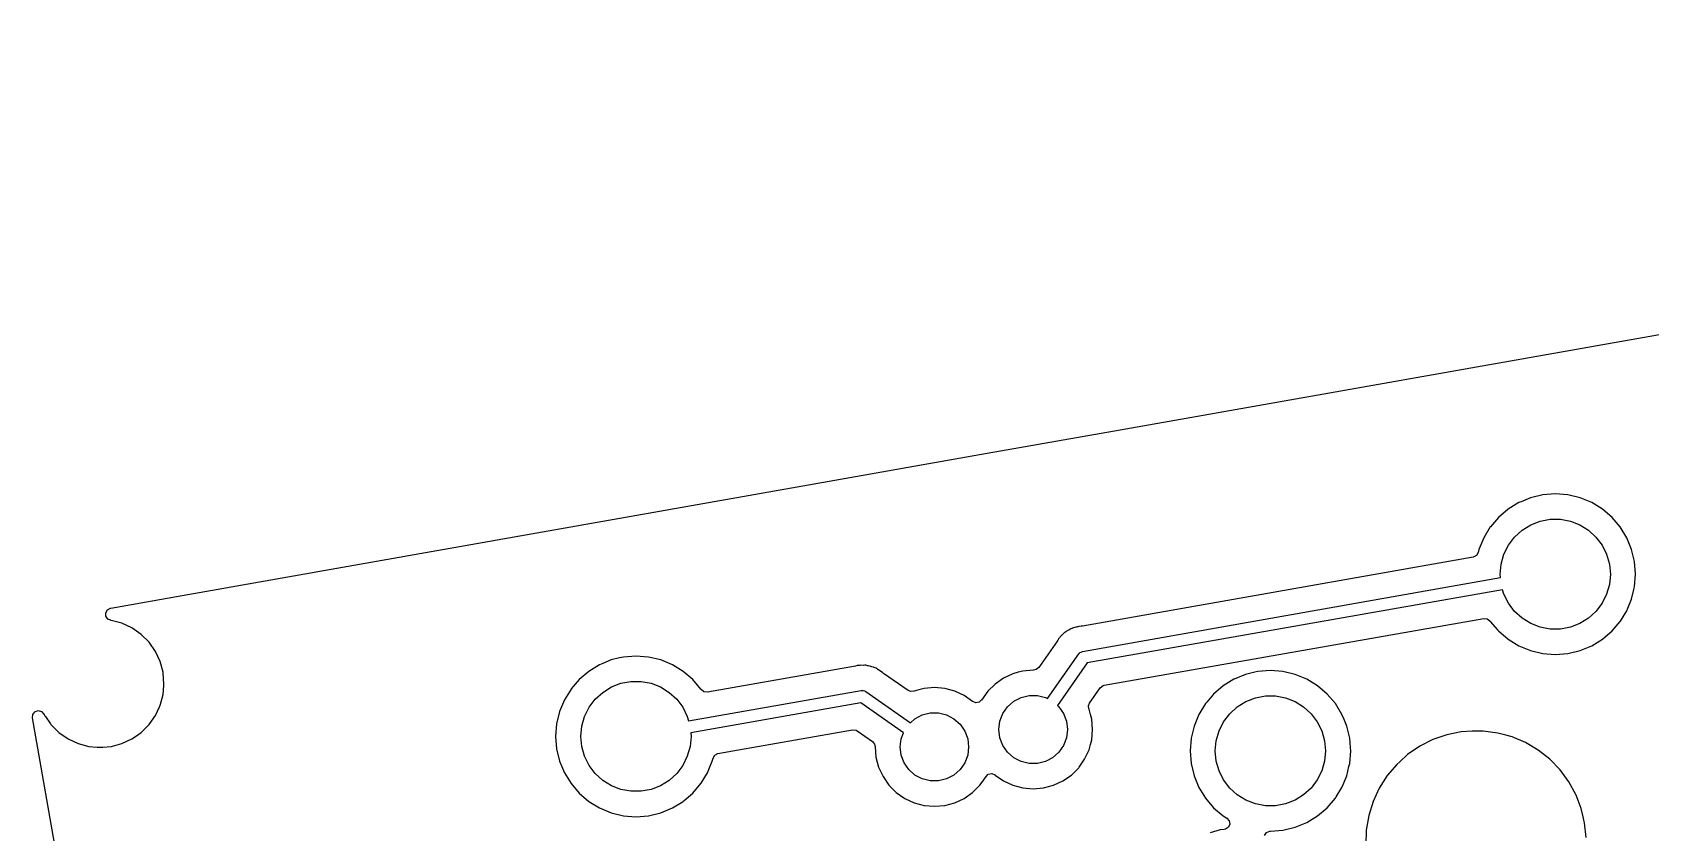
# Model space of a CAD drawing. Extents: x -140 to 29, y -83 to 10.
# Drawn here: x -116.11 to -83.09, y -6.81 to 9.51 of the extents above; entities that cross this region are included whole.
import ezdxf

# ---------------------------------------------------------------- set-up
doc = ezdxf.new("R2010")
doc.units = 0
doc.layers.add('BLACK', color=7, linetype='CONTINUOUS')

msp = doc.modelspace()

# ---------------------------------------------------------------- linework, layer by layer
at = {"layer": 'BLACK', "linetype": 'CONTINUOUS'}
for p, q in [((-93.9178, 1.4037), (-47.9485, 9.50932)), ((-96.747, 0.903763), (-93.9178, 1.4037)), ((-100.388, 0.260418), (-96.747, 0.903763)), ((-113.06, -1.97879), (-100.388, 0.260418)), ((-85.5425, 0.015056), (-85.7342, -0.06434)), ((-85.2925, 0.075079), (-85.5425, 0.015056)), ((-85.0362, 0.095252), (-85.2925, 0.075079)), ((-84.7799, 0.075079), (-85.0362, 0.095252)), ((-84.5298, 0.015056), (-84.7799, 0.075079)), ((-84.4616, -0.013234), (-84.5298, 0.015056)), ((-85.9993, -0.217685), (-86.1948, -0.384667)), ((-85.7801, -0.083339), (-85.9993, -0.217683)), ((-85.9993, -0.217683), (-85.9993, -0.217684)), ((-85.9993, -0.217684), (-85.9993, -0.217685)), ((-85.761, -0.075448), (-85.7801, -0.083339)), ((-85.7342, -0.06434), (-85.761, -0.075448)), ((-84.2923, -0.083338), (-84.4616, -0.013234)), ((-84.0731, -0.217684), (-84.2923, -0.083338)), ((-84.0731, -0.217685), (-84.0731, -0.217684)), ((-83.8776, -0.384667), (-84.0731, -0.217685)), ((-86.3618, -0.580183), (-86.4961, -0.799412)), ((-86.3573, -0.574907), (-86.3618, -0.580183)), ((-86.1948, -0.384667), (-86.3573, -0.574907)), ((-85.8676, -0.785391), (-85.7142, -0.64553)), ((-85.7142, -0.64553), (-85.5376, -0.53624)), ((-85.5376, -0.53624), (-85.3441, -0.461245)), ((-85.3441, -0.461245), (-85.14, -0.423098)), ((-85.14, -0.423098), (-84.9324, -0.423098)), ((-84.9324, -0.423098), (-84.7283, -0.461245)), ((-84.7283, -0.461245), (-84.5347, -0.53624)), ((-84.5347, -0.53624), (-84.3582, -0.64553)), ((-84.3582, -0.64553), (-84.2048, -0.785391)), ((-83.7106, -0.580179), (-83.8776, -0.384667)), ((-83.7106, -0.580181), (-83.7106, -0.580179)), ((-83.5762, -0.799413), (-83.7106, -0.580181)), ((-86.4961, -0.799412), (-86.5945, -1.03696)), ((-86.0852, -1.1369), (-85.9927, -0.951063)), ((-85.9927, -0.951063), (-85.8676, -0.785391)), ((-84.2048, -0.785391), (-84.0797, -0.951063)), ((-84.0797, -0.951063), (-83.9872, -1.1369)), ((-83.4778, -1.03696), (-83.5762, -0.799413)), ((-86.7105, -1.19524), (-94.6867, -2.60167)), ((-86.7082, -1.19482), (-86.7105, -1.19524)), ((-86.6452, -1.16214), (-86.7082, -1.19482)), ((-86.6098, -1.10057), (-86.6452, -1.16214)), ((-86.5945, -1.03696), (-86.6098, -1.10057)), ((-86.142, -1.33658), (-86.0852, -1.1369)), ((-83.9872, -1.1369), (-83.9303, -1.33658)), ((-83.4178, -1.28697), (-83.4778, -1.03696)), ((-83.3981, -1.53759), (-83.4178, -1.28697)), ((-94.6809, -3.117), (-86.1547, -1.61359)), ((-86.1612, -1.5433), (-86.142, -1.33658)), ((-86.1547, -1.61359), (-86.1612, -1.5433)), ((-83.9303, -1.33658), (-83.9112, -1.5433)), ((-83.9112, -1.5433), (-83.9303, -1.75002)), ((-83.4178, -1.79962), (-83.3976, -1.5433)), ((-83.3976, -1.5433), (-83.3981, -1.53759)), ((-114.516, -2.23598), (-113.06, -1.97879)), ((-86.1108, -1.85971), (-94.5865, -3.35421)), ((-86.0852, -1.9497), (-86.1108, -1.85971)), ((-85.9927, -2.13553), (-86.0852, -1.9497)), ((-83.9872, -1.9497), (-84.0797, -2.13553)), ((-83.9303, -1.75002), (-83.9872, -1.9497)), ((-83.4778, -2.04964), (-83.431, -1.85452)), ((-83.431, -1.85452), (-83.4178, -1.79962)), ((-114.616, -2.33132), (-114.581, -2.26956)), ((-114.581, -2.26956), (-114.519, -2.23653)), ((-114.519, -2.23653), (-114.516, -2.23598)), ((-85.8676, -2.30121), (-85.9927, -2.13553)), ((-85.7142, -2.44107), (-85.8676, -2.30121)), ((-84.2048, -2.30121), (-84.3582, -2.44107)), ((-84.0797, -2.13553), (-84.2048, -2.30121)), ((-83.7063, -2.49944), (-83.5762, -2.28719)), ((-83.5762, -2.28719), (-83.5552, -2.23653)), ((-83.5552, -2.23653), (-83.4778, -2.04964)), ((-114.612, -2.40221), (-114.616, -2.33132)), ((-114.571, -2.45971), (-114.612, -2.40221)), ((-114.512, -2.48275), (-114.571, -2.45971)), ((-114.512, -2.48444), (-114.512, -2.48275)), ((-114.507, -2.4854), (-114.512, -2.48444)), ((-114.287, -2.54429), (-114.507, -2.4854)), ((-114.081, -2.64046), (-114.287, -2.54429)), ((-114.287, -2.54429), (-114.287, -2.54429)), ((-113.894, -2.77098), (-114.081, -2.64046)), ((-114.081, -2.64046), (-114.081, -2.64046)), ((-94.8733, -2.6394), (-94.8853, -2.6453)), ((-94.8671, -2.63636), (-94.8733, -2.6394)), ((-94.8209, -2.6267), (-94.8671, -2.63635)), ((-94.8671, -2.63635), (-94.8671, -2.63636)), ((-94.8671, -2.63636), (-94.8671, -2.63636)), ((-94.8671, -2.63636), (-94.8671, -2.63636)), ((-94.8152, -2.62522), (-94.8209, -2.6267)), ((-94.8085, -2.62315), (-94.8152, -2.62522)), ((-94.7889, -2.61969), (-94.8085, -2.62315)), ((-94.8085, -2.62315), (-94.8085, -2.62315)), ((-94.779, -2.61796), (-94.7889, -2.61969)), ((-94.7562, -2.61318), (-94.779, -2.61796)), ((-94.7104, -2.60362), (-94.7562, -2.61318)), ((-94.7025, -2.60299), (-94.7104, -2.60362)), ((-94.6867, -2.60167), (-94.7026, -2.60269)), ((-94.7026, -2.60269), (-94.7025, -2.60299)), ((-94.2394, -3.80935), (-86.4939, -2.44361)), ((-86.4939, -2.44361), (-86.4233, -2.45148)), ((-86.4233, -2.45148), (-86.3682, -2.49624)), ((-86.3682, -2.49624), (-86.3646, -2.50182)), ((-86.3646, -2.50182), (-86.3618, -2.50642)), ((-86.3618, -2.50642), (-86.3618, -2.50642)), ((-86.3618, -2.50642), (-86.3618, -2.50642)), ((-86.3618, -2.50642), (-86.2166, -2.67645)), ((-85.5376, -2.55036), (-85.7142, -2.44107)), ((-85.3441, -2.62535), (-85.5376, -2.55036)), ((-85.14, -2.6635), (-85.3441, -2.62535)), ((-84.7283, -2.62535), (-84.9324, -2.6635)), ((-84.5347, -2.55036), (-84.7283, -2.62535)), ((-84.3582, -2.44107), (-84.5347, -2.55036)), ((-83.8776, -2.70193), (-83.7106, -2.50642)), ((-83.7106, -2.50642), (-83.7063, -2.49944)), ((-83.7106, -2.50642), (-83.7106, -2.50642)), ((-113.894, -2.77099), (-113.894, -2.77098)), ((-113.733, -2.93189), (-113.894, -2.77099)), ((-113.733, -2.9319), (-113.733, -2.93189)), ((-113.603, -3.11829), (-113.733, -2.9319)), ((-95.197, -2.90365), (-95.577, -3.44632)), ((-95.1938, -2.89863), (-95.197, -2.90365)), ((-95.1834, -2.8803), (-95.1938, -2.89863)), ((-95.1705, -2.8576), (-95.1834, -2.8803)), ((-95.1687, -2.85575), (-95.1705, -2.8576)), ((-95.1565, -2.84303), (-95.1687, -2.85575)), ((-95.1439, -2.82777), (-95.1565, -2.84303)), ((-95.1323, -2.81119), (-95.1439, -2.82777)), ((-95.0964, -2.78048), (-95.1323, -2.81118)), ((-95.1323, -2.81118), (-95.1323, -2.81119)), ((-95.0921, -2.77641), (-95.0964, -2.78048)), ((-95.0652, -2.74849), (-95.0921, -2.77641)), ((-95.0593, -2.74247), (-95.0652, -2.74849)), ((-95.0421, -2.73185), (-95.0593, -2.74247)), ((-95.0261, -2.72021), (-95.0421, -2.73185)), ((-95.0107, -2.70702), (-95.0261, -2.72021)), ((-94.9846, -2.69416), (-95.0107, -2.70702)), ((-94.9684, -2.68619), (-94.9846, -2.69416)), ((-94.9632, -2.68332), (-94.9684, -2.68619)), ((-94.923, -2.6586), (-94.9632, -2.68332)), ((-94.9037, -2.65261), (-94.923, -2.6586)), ((-94.923, -2.6586), (-94.923, -2.6586)), ((-94.8853, -2.6453), (-94.9037, -2.65261)), ((-86.2166, -2.67645), (-86.1948, -2.70193)), ((-86.1948, -2.70193), (-85.9993, -2.86891)), ((-85.9993, -2.86891), (-85.7801, -3.00326)), ((-84.9324, -2.6635), (-85.14, -2.6635)), ((-84.2923, -3.00326), (-84.0731, -2.86891)), ((-84.0731, -2.86891), (-83.8776, -2.70193)), ((-84.0731, -2.86891), (-84.0731, -2.86891)), ((-113.507, -3.32453), (-113.603, -3.11829)), ((-104.303, -3.29294), (-104.471, -3.36237)), ((-104.132, -3.25188), (-104.303, -3.29294)), ((-104.053, -3.23292), (-104.132, -3.25188)), ((-103.797, -3.21275), (-104.053, -3.23292)), ((-103.54, -3.23292), (-103.797, -3.21275)), ((-103.29, -3.29294), (-103.54, -3.23292)), ((-103.053, -3.39134), (-103.29, -3.29294)), ((-95.4, -4.08012), (-94.7616, -3.16841)), ((-94.7616, -3.16841), (-94.7464, -3.15213)), ((-94.7464, -3.15213), (-94.7441, -3.14828)), ((-94.7441, -3.14828), (-94.7416, -3.14707)), ((-94.7416, -3.14707), (-94.7373, -3.14246)), ((-94.7373, -3.14246), (-94.7086, -3.13073)), ((-94.7086, -3.13073), (-94.6809, -3.117)), ((-85.7801, -3.00326), (-85.5425, -3.10165)), ((-85.5425, -3.10165), (-85.2925, -3.16168)), ((-85.2925, -3.16168), (-85.0362, -3.18185)), ((-85.0362, -3.18185), (-84.7799, -3.16168)), ((-84.7799, -3.16168), (-84.5298, -3.10165)), ((-84.5298, -3.10165), (-84.2923, -3.00326)), ((-113.507, -3.32454), (-113.507, -3.32453)), ((-113.448, -3.54433), (-113.507, -3.32454)), ((-113.436, -3.68319), (-113.448, -3.54433)), ((-104.76, -3.52568), (-104.955, -3.69266)), ((-104.541, -3.39134), (-104.76, -3.52568)), ((-104.76, -3.52568), (-104.76, -3.52568)), ((-104.76, -3.52568), (-104.76, -3.52568)), ((-104.471, -3.36237), (-104.541, -3.39134)), ((-102.834, -3.52568), (-103.053, -3.39134)), ((-102.638, -3.69266), (-102.834, -3.52568)), ((-102.834, -3.52568), (-102.834, -3.52568)), ((-99.3189, -3.41845), (-102.339, -3.95099)), ((-99.3131, -3.41715), (-99.3189, -3.41845)), ((-99.2829, -3.40882), (-99.3131, -3.41715)), ((-99.2676, -3.40462), (-99.2829, -3.40882)), ((-99.2474, -3.40427), (-99.2676, -3.40462)), ((-99.2277, -3.40237), (-99.2474, -3.40427)), ((-99.2077, -3.39885), (-99.2277, -3.40237)), ((-99.1607, -3.40247), (-99.2077, -3.39885)), ((-99.1548, -3.40265), (-99.1607, -3.40247)), ((-99.1249, -3.40213), (-99.1548, -3.40265)), ((-99.1076, -3.40183), (-99.1249, -3.40213)), ((-99.0879, -3.40652), (-99.1076, -3.40183)), ((-99.1076, -3.40183), (-99.1076, -3.40183)), ((-99.1076, -3.40183), (-99.1076, -3.40183)), ((-99.0684, -3.40958), (-99.0879, -3.40652)), ((-99.0482, -3.41113), (-99.0684, -3.40958)), ((-99.0035, -3.42634), (-99.0482, -3.41113)), ((-98.9978, -3.42799), (-99.0035, -3.42634)), ((-98.9806, -3.43208), (-98.9978, -3.42799)), ((-98.9519, -3.43892), (-98.9806, -3.43208)), ((-98.934, -3.44837), (-98.9519, -3.43892)), ((-98.9158, -3.45618), (-98.934, -3.44837)), ((-98.8966, -3.46271), (-98.9158, -3.45618)), ((-98.8571, -3.48855), (-98.8966, -3.46271)), ((-98.852, -3.49156), (-98.8571, -3.48855)), ((-98.8458, -3.49483), (-98.852, -3.49156)), ((-98.8213, -3.51198), (-98.8458, -3.49483)), ((-98.7627, -3.55036), (-98.8213, -3.51198)), ((-98.7567, -3.5555), (-98.7627, -3.55036)), ((-98.7565, -3.55527), (-98.7567, -3.5555)), ((-98.7445, -3.56578), (-98.7565, -3.55527)), ((-98.2436, -3.91652), (-98.7445, -3.56578)), ((-96.1038, -3.5728), (-96.2952, -3.66206)), ((-95.9976, -3.54433), (-96.1038, -3.5728)), ((-96.1038, -3.5728), (-96.1038, -3.5728)), ((-95.8998, -3.51814), (-95.9976, -3.54433)), ((-95.6894, -3.49973), (-95.8998, -3.51814)), ((-95.6839, -3.49973), (-95.6894, -3.49973)), ((-95.6894, -3.49973), (-95.6894, -3.49973)), ((-95.6894, -3.49973), (-95.6894, -3.49973)), ((-95.6325, -3.49065), (-95.6839, -3.49847)), ((-95.6839, -3.49847), (-95.6839, -3.49973)), ((-95.577, -3.44632), (-95.6325, -3.49065)), ((-94.5865, -3.35421), (-95.1949, -4.22305)), ((-91.355, -3.58902), (-91.5886, -3.68579)), ((-91.1689, -3.54433), (-91.355, -3.58902)), ((-91.105, -3.529), (-91.1689, -3.54433)), ((-90.8487, -3.50883), (-91.105, -3.529)), ((-90.5923, -3.529), (-90.8487, -3.50883)), ((-90.3423, -3.58902), (-90.5923, -3.529)), ((-90.1048, -3.68742), (-90.3423, -3.58902)), ((-113.448, -3.99773), (-113.432, -3.81308)), ((-113.428, -3.77103), (-113.436, -3.68319)), ((-113.432, -3.81308), (-113.428, -3.77103)), ((-105.122, -3.88818), (-105.257, -4.10741)), ((-105.117, -3.88216), (-105.122, -3.88818)), ((-104.955, -3.69266), (-105.117, -3.88216)), ((-104.628, -4.09339), (-104.475, -3.95353)), ((-104.475, -3.95353), (-104.298, -3.84424)), ((-104.298, -3.84424), (-104.105, -3.76924)), ((-104.105, -3.76924), (-103.901, -3.7311)), ((-103.901, -3.7311), (-103.693, -3.7311)), ((-103.693, -3.7311), (-103.489, -3.76924)), ((-103.489, -3.76924), (-103.295, -3.84424)), ((-103.295, -3.84424), (-103.119, -3.95353)), ((-103.119, -3.95353), (-102.965, -4.09339)), ((-102.722, -4.53488), (-99.1983, -3.91353)), ((-102.471, -3.88818), (-102.638, -3.69266)), ((-102.471, -3.88819), (-102.471, -3.88818)), ((-102.468, -3.89274), (-102.471, -3.88819)), ((-102.465, -3.89835), (-102.468, -3.89274)), ((-102.41, -3.94312), (-102.465, -3.89835)), ((-102.339, -3.95099), (-102.41, -3.94312)), ((-99.1983, -3.91353), (-99.1759, -3.91282)), ((-99.1759, -3.91282), (-99.1716, -3.91172)), ((-99.1716, -3.91172), (-99.169, -3.9126)), ((-99.169, -3.9126), (-99.1627, -3.9124)), ((-99.1627, -3.9124), (-99.1342, -3.92435)), ((-99.1342, -3.92435), (-99.1049, -3.93423)), ((-99.1049, -3.93423), (-98.1932, -4.57261)), ((-98.1883, -3.93816), (-98.2436, -3.91652)), ((-98.1254, -3.92862), (-98.1883, -3.93816)), ((-98.1249, -3.93014), (-98.1254, -3.92862)), ((-98.1197, -3.92826), (-98.1249, -3.93014)), ((-98.025, -3.90289), (-98.1197, -3.92826)), ((-97.9157, -3.87359), (-98.025, -3.90289)), ((-97.7053, -3.85519), (-97.9157, -3.87359)), ((-97.4949, -3.87359), (-97.7053, -3.85519)), ((-97.463, -3.88216), (-97.4949, -3.87359)), ((-97.2909, -3.92826), (-97.463, -3.88216)), ((-97.0995, -4.01751), (-97.2909, -3.92826)), ((-97.2909, -3.92826), (-97.2909, -3.92826)), ((-96.6176, -3.93254), (-96.7419, -4.11004)), ((-96.4682, -3.7832), (-96.6176, -3.93253)), ((-96.6176, -3.93253), (-96.6176, -3.93254)), ((-96.2952, -3.66206), (-96.4682, -3.78319)), ((-96.4682, -3.78319), (-96.4682, -3.7832)), ((-94.5391, -4.17305), (-94.3207, -3.86116)), ((-94.3207, -3.86116), (-94.2653, -3.81684)), ((-94.2653, -3.81684), (-94.2394, -3.80935)), ((-91.8118, -3.82176), (-92.0073, -3.98874)), ((-91.5925, -3.68742), (-91.8118, -3.82176)), ((-91.8118, -3.82176), (-91.8118, -3.82176)), ((-91.8118, -3.82176), (-91.8118, -3.82176)), ((-91.5886, -3.68579), (-91.5925, -3.68742)), ((-89.8855, -3.82176), (-90.1048, -3.68742)), ((-89.69, -3.98874), (-89.8855, -3.82176)), ((-89.8855, -3.82176), (-89.8855, -3.82176)), ((-113.603, -4.42377), (-113.521, -4.24733)), ((-113.521, -4.24733), (-113.507, -4.21753)), ((-113.507, -4.21753), (-113.5, -4.19154)), ((-113.5, -4.19154), (-113.448, -3.99773)), ((-105.257, -4.10741), (-105.355, -4.34496)), ((-104.846, -4.4449), (-104.753, -4.25906)), ((-104.753, -4.25906), (-104.628, -4.09339)), ((-102.965, -4.09339), (-102.84, -4.25906)), ((-102.84, -4.25906), (-102.748, -4.4449)), ((-99.2058, -4.16872), (-102.678, -4.78101)), ((-98.337, -4.77706), (-99.2058, -4.16872)), ((-96.9262, -4.13889), (-97.0995, -4.01751)), ((-96.9248, -4.14), (-96.9262, -4.13889)), ((-96.9243, -4.14021), (-96.9248, -4.14)), ((-96.922, -4.14181), (-96.9243, -4.14021)), ((-96.9216, -4.14127), (-96.922, -4.14181)), ((-96.8589, -4.16639), (-96.9216, -4.14127)), ((-96.7892, -4.15295), (-96.8589, -4.16639)), ((-96.7432, -4.10911), (-96.7892, -4.15295)), ((-96.7419, -4.11004), (-96.7432, -4.10911)), ((-96.3079, -4.38673), (-96.2122, -4.24815)), ((-96.2122, -4.24815), (-96.0862, -4.13649)), ((-96.0862, -4.13649), (-95.9371, -4.05823)), ((-95.9371, -4.05823), (-95.7736, -4.01793)), ((-95.7736, -4.01793), (-95.6052, -4.01793)), ((-95.6052, -4.01793), (-95.4417, -4.05823)), ((-95.4417, -4.05823), (-95.4, -4.08012)), ((-95.1949, -4.22305), (-95.1666, -4.24815)), ((-95.1666, -4.24815), (-95.0709, -4.38673)), ((-94.5608, -4.22836), (-94.5391, -4.17305)), ((-94.5512, -4.29122), (-94.5608, -4.22836)), ((-94.5528, -4.29178), (-94.5512, -4.29122)), ((-94.5509, -4.29695), (-94.5528, -4.29178)), ((-92.1743, -4.18426), (-92.3086, -4.40349)), ((-92.1475, -4.15295), (-92.1743, -4.18426)), ((-92.0073, -3.98874), (-92.1475, -4.15295)), ((-91.68, -4.38947), (-91.5266, -4.24961)), ((-91.5266, -4.24961), (-91.3501, -4.14032)), ((-91.3501, -4.14032), (-91.1565, -4.06532)), ((-91.1565, -4.06532), (-90.9525, -4.02718)), ((-90.9525, -4.02718), (-90.7448, -4.02718)), ((-90.7448, -4.02718), (-90.5408, -4.06532)), ((-90.5408, -4.06532), (-90.3472, -4.14032)), ((-90.3472, -4.14032), (-90.1707, -4.24961)), ((-90.1707, -4.24961), (-90.0173, -4.38947)), ((-89.523, -4.18426), (-89.69, -3.98874)), ((-89.3887, -4.40349), (-89.523, -4.18426)), ((-89.523, -4.18426), (-89.523, -4.18426)), ((-116.114, -4.47419), (-116.106, -4.40363)), ((-114.941, -11.1235), (-116.114, -4.47419)), ((-116.106, -4.40363), (-116.061, -4.34853)), ((-116.061, -4.34853), (-115.994, -4.32637)), ((-115.994, -4.32637), (-115.925, -4.3442)), ((-115.925, -4.3442), (-115.877, -4.39636)), ((-115.877, -4.39636), (-115.876, -4.39901)), ((-115.876, -4.39901), (-115.864, -4.42376)), ((-115.864, -4.42376), (-115.849, -4.445)), ((-115.849, -4.445), (-115.744, -4.59497)), ((-115.744, -4.59497), (-115.734, -4.61017)), ((-115.734, -4.61017), (-115.573, -4.77108)), ((-113.894, -4.77107), (-113.733, -4.61017)), ((-113.733, -4.61016), (-113.603, -4.42377)), ((-113.733, -4.61017), (-113.733, -4.61016)), ((-105.415, -4.59497), (-105.435, -4.8513)), ((-105.355, -4.34496), (-105.415, -4.59497)), ((-104.903, -4.64458), (-104.846, -4.4449)), ((-102.748, -4.4449), (-102.722, -4.53488)), ((-98.1932, -4.57261), (-98.1021, -4.49194)), ((-98.1021, -4.49194), (-97.953, -4.41369)), ((-97.953, -4.41369), (-97.7895, -4.37339)), ((-97.7895, -4.37339), (-97.6211, -4.37339)), ((-97.6211, -4.37339), (-97.4576, -4.41369)), ((-97.4576, -4.41369), (-97.3085, -4.49194)), ((-97.3085, -4.49194), (-97.1825, -4.60361)), ((-97.1825, -4.60361), (-97.0868, -4.74219)), ((-96.3879, -4.71134), (-96.3676, -4.54418)), ((-96.3676, -4.54418), (-96.3079, -4.38673)), ((-95.0709, -4.38673), (-95.0112, -4.54418)), ((-95.0112, -4.54418), (-94.9909, -4.71134)), ((-94.5223, -4.40349), (-94.5509, -4.29695)), ((-94.4962, -4.50095), (-94.5223, -4.40349)), ((-94.4778, -4.71134), (-94.4962, -4.50095)), ((-92.3086, -4.40349), (-92.407, -4.64104)), ((-91.8977, -4.74098), (-91.8051, -4.55514)), ((-91.8051, -4.55514), (-91.68, -4.38947)), ((-90.0173, -4.38947), (-89.8922, -4.55514)), ((-89.8922, -4.55514), (-89.7996, -4.74098)), ((-89.3456, -4.50753), (-89.3887, -4.40349)), ((-89.2903, -4.64104), (-89.3456, -4.50753)), ((-115.573, -4.77108), (-115.573, -4.77108)), ((-115.573, -4.77108), (-115.573, -4.77108)), ((-115.573, -4.77108), (-115.386, -4.9016)), ((-115.386, -4.9016), (-115.386, -4.9016)), ((-115.386, -4.9016), (-115.386, -4.9016)), ((-115.386, -4.9016), (-115.386, -4.9016)), ((-115.386, -4.9016), (-115.18, -4.99777)), ((-114.287, -4.99777), (-114.081, -4.9016)), ((-114.081, -4.9016), (-114.009, -4.8513)), ((-114.081, -4.9016), (-114.081, -4.9016)), ((-114.081, -4.9016), (-114.081, -4.9016)), ((-114.009, -4.8513), (-113.894, -4.77108)), ((-113.894, -4.77108), (-113.894, -4.77107)), ((-105.435, -4.8513), (-105.415, -5.10762)), ((-104.922, -4.8513), (-104.903, -4.64458)), ((-104.903, -5.05802), (-104.922, -4.8513)), ((-102.672, -4.8513), (-102.691, -5.05802)), ((-102.678, -4.78101), (-102.672, -4.8513)), ((-101.705, -5.12574), (-99.3764, -4.71513)), ((-99.3764, -4.71513), (-99.3058, -4.723)), ((-99.3058, -4.723), (-99.2822, -4.736)), ((-99.2822, -4.736), (-98.9703, -4.95438)), ((-98.4038, -5.0668), (-98.3835, -4.89964)), ((-98.3835, -4.89964), (-98.337, -4.77706)), ((-97.0868, -4.74219), (-97.0271, -4.89964)), ((-97.0271, -4.89964), (-97.0068, -5.0668)), ((-96.3676, -4.8785), (-96.3879, -4.71134)), ((-96.3079, -5.03595), (-96.3676, -4.8785)), ((-95.0112, -4.8785), (-95.0709, -5.03595)), ((-94.9909, -4.71134), (-95.0112, -4.8785)), ((-94.5217, -5.017), (-94.4962, -4.92173)), ((-94.4962, -4.92173), (-94.4778, -4.71134)), ((-92.467, -4.89105), (-92.4872, -5.14738)), ((-92.407, -4.64104), (-92.467, -4.89105)), ((-91.9737, -5.14738), (-91.9545, -4.94066)), ((-91.9545, -4.94066), (-91.8977, -4.74098)), ((-89.7996, -4.74098), (-89.7428, -4.94066)), ((-89.7428, -4.94066), (-89.7237, -5.14738)), ((-89.2303, -4.89105), (-89.2903, -4.64104)), ((-89.2153, -5.0815), (-89.2303, -4.89105)), ((-87.5336, -4.91626), (-87.8018, -5.05178)), ((-87.2498, -4.81769), (-87.5336, -4.91626)), ((-87.2497, -4.81769), (-87.2498, -4.81769)), ((-86.9553, -4.75784), (-87.2497, -4.81769)), ((-86.7305, -4.74279), (-86.9553, -4.75784)), ((-86.9553, -4.75784), (-86.9553, -4.75784)), ((-86.9553, -4.75784), (-86.9553, -4.75784)), ((-86.5052, -4.74279), (-86.7305, -4.74279)), ((-86.2074, -4.78284), (-86.5052, -4.74279)), ((-86.043, -4.82788), (-86.2074, -4.78284)), ((-86.2074, -4.78284), (-86.2074, -4.78284)), ((-86.2074, -4.78284), (-86.2074, -4.78284)), ((-85.9176, -4.86223), (-86.043, -4.82788)), ((-85.641, -4.97954), (-85.9176, -4.86223)), ((-115.18, -4.99777), (-114.96, -5.05667)), ((-114.96, -5.05667), (-114.79, -5.07153)), ((-114.79, -5.07153), (-114.79, -5.07153)), ((-114.79, -5.07153), (-114.677, -5.07153)), ((-114.677, -5.07153), (-114.507, -5.05667)), ((-114.677, -5.07153), (-114.677, -5.07153)), ((-114.507, -5.05667), (-114.502, -5.05542)), ((-114.502, -5.05542), (-114.481, -5.04971)), ((-114.481, -5.04971), (-114.287, -4.99777)), ((-105.415, -5.10762), (-105.355, -5.35764)), ((-104.846, -5.25769), (-104.903, -5.05802)), ((-104.753, -5.44353), (-104.846, -5.25769)), ((-102.748, -5.25769), (-102.84, -5.44353)), ((-102.691, -5.05802), (-102.748, -5.25769)), ((-102.223, -5.29402), (-102.188, -5.23245)), ((-102.188, -5.23245), (-102.125, -5.19977)), ((-102.125, -5.19977), (-102.123, -5.19935)), ((-102.123, -5.19935), (-101.705, -5.12574)), ((-98.9703, -4.95438), (-98.926, -5.00984)), ((-98.926, -5.00984), (-98.9182, -5.0613)), ((-98.9182, -5.0613), (-98.9169, -5.0613)), ((-98.9169, -5.0613), (-98.9169, -5.06679)), ((-98.9169, -5.06679), (-98.9169, -5.0668)), ((-98.9169, -5.0668), (-98.9169, -5.0668)), ((-98.9169, -5.0668), (-98.8985, -5.27719)), ((-98.8985, -5.27719), (-98.8439, -5.48119)), ((-98.3835, -5.23396), (-98.4038, -5.0668)), ((-98.3238, -5.39141), (-98.3835, -5.23396)), ((-97.0271, -5.23396), (-97.0868, -5.39141)), ((-97.0068, -5.0668), (-97.0271, -5.23396)), ((-96.2122, -5.17453), (-96.3079, -5.03595)), ((-96.0862, -5.2862), (-96.2122, -5.17453)), ((-95.1666, -5.17453), (-95.2926, -5.2862)), ((-95.0709, -5.03595), (-95.1666, -5.17453)), ((-94.6401, -5.31715), (-94.5509, -5.12574)), ((-94.5509, -5.12573), (-94.5217, -5.017)), ((-94.5509, -5.12574), (-94.5509, -5.12573)), ((-92.4872, -5.14738), (-92.467, -5.4037)), ((-91.9545, -5.3541), (-91.9737, -5.14738)), ((-89.7237, -5.14738), (-89.7428, -5.3541)), ((-89.2303, -5.4037), (-89.2101, -5.14738)), ((-89.2101, -5.14738), (-89.2153, -5.0815)), ((-88.0495, -5.22184), (-88.2112, -5.36807)), ((-87.8018, -5.05178), (-88.0495, -5.22184)), ((-88.0495, -5.22184), (-88.0495, -5.22184)), ((-88.0495, -5.22184), (-88.0495, -5.22184)), ((-85.6409, -4.97954), (-85.641, -4.97954)), ((-85.641, -4.97954), (-85.641, -4.97954)), ((-85.3824, -5.13267), (-85.6409, -4.97954)), ((-85.1466, -5.31889), (-85.3824, -5.13267)), ((-85.3824, -5.13267), (-85.3824, -5.13267)), ((-105.355, -5.35764), (-105.257, -5.59518)), ((-105.257, -5.59518), (-105.122, -5.81441)), ((-104.628, -5.6092), (-104.753, -5.44353)), ((-104.475, -5.74907), (-104.628, -5.6092)), ((-102.965, -5.6092), (-103.119, -5.74907)), ((-102.84, -5.44353), (-102.965, -5.6092)), ((-102.467, -5.80693), (-102.337, -5.59518)), ((-102.337, -5.59518), (-102.33, -5.5796)), ((-102.33, -5.5796), (-102.301, -5.50934)), ((-102.301, -5.50934), (-102.238, -5.35764)), ((-102.238, -5.35763), (-102.223, -5.29402)), ((-102.238, -5.35764), (-102.238, -5.35763)), ((-102.238, -5.35763), (-102.238, -5.35763)), ((-98.8439, -5.48119), (-98.7546, -5.6726)), ((-98.2281, -5.52999), (-98.3238, -5.39141)), ((-98.1021, -5.64165), (-98.2281, -5.52999)), ((-97.1825, -5.52999), (-97.3085, -5.64165)), ((-97.0868, -5.39141), (-97.1825, -5.52999)), ((-96.6056, -5.62519), (-96.5358, -5.61175)), ((-96.5358, -5.61175), (-96.4731, -5.63687)), ((-95.9371, -5.36445), (-96.0862, -5.2862)), ((-95.7736, -5.40475), (-95.9371, -5.36445)), ((-95.6052, -5.40475), (-95.7736, -5.40475)), ((-95.4417, -5.36445), (-95.6052, -5.40475)), ((-95.2926, -5.2862), (-95.4417, -5.36445)), ((-94.9106, -5.63949), (-94.7613, -5.49015)), ((-94.7613, -5.49015), (-94.755, -5.48119)), ((-94.755, -5.48119), (-94.6401, -5.31715)), ((-92.467, -5.4037), (-92.407, -5.65372)), ((-91.8977, -5.55377), (-91.9545, -5.3541)), ((-91.8051, -5.73961), (-91.8977, -5.55377)), ((-89.7996, -5.55377), (-89.8922, -5.73961)), ((-89.7428, -5.3541), (-89.7996, -5.55377)), ((-89.2903, -5.65372), (-89.2458, -5.46829)), ((-89.2458, -5.46829), (-89.2303, -5.4037)), ((-88.2724, -5.42342), (-88.4664, -5.65288)), ((-88.2112, -5.36807), (-88.2724, -5.4234)), ((-88.2724, -5.4234), (-88.2724, -5.42342)), ((-85.1466, -5.3189), (-85.1466, -5.31889)), ((-84.9377, -5.5349), (-85.1466, -5.3189)), ((-84.7594, -5.77681), (-84.9377, -5.5349)), ((-105.122, -5.81441), (-104.955, -6.00993)), ((-104.298, -5.85836), (-104.475, -5.74907)), ((-104.105, -5.93335), (-104.298, -5.85836)), ((-103.901, -5.9715), (-104.105, -5.93335)), ((-103.489, -5.93335), (-103.693, -5.9715)), ((-103.295, -5.85836), (-103.489, -5.93335)), ((-103.119, -5.74907), (-103.295, -5.85836)), ((-102.638, -6.00993), (-102.471, -5.81442)), ((-102.471, -5.81441), (-102.467, -5.80693)), ((-102.471, -5.81442), (-102.471, -5.81441)), ((-98.7546, -5.6726), (-98.6335, -5.84561)), ((-98.6335, -5.84561), (-98.4841, -5.99495)), ((-97.953, -5.71991), (-98.1021, -5.64165)), ((-97.7895, -5.76021), (-97.953, -5.71991)), ((-97.6211, -5.76021), (-97.7895, -5.76021)), ((-97.4576, -5.71991), (-97.6211, -5.76021)), ((-97.3085, -5.64165), (-97.4576, -5.71991)), ((-96.9265, -5.99495), (-96.7772, -5.84561)), ((-96.7772, -5.84561), (-96.7328, -5.78223)), ((-96.7328, -5.78223), (-96.6529, -5.6681)), ((-96.6529, -5.6681), (-96.6515, -5.66903)), ((-96.6515, -5.66903), (-96.6056, -5.62519)), ((-96.4731, -5.63687), (-96.4727, -5.63633)), ((-96.4727, -5.63633), (-96.4705, -5.63793)), ((-96.4705, -5.63793), (-96.4699, -5.63813)), ((-96.4699, -5.63813), (-96.4685, -5.63926)), ((-96.4685, -5.63926), (-96.4682, -5.63949)), ((-96.4682, -5.63949), (-96.4682, -5.63949)), ((-96.4682, -5.63949), (-96.2952, -5.76063)), ((-96.2952, -5.76063), (-96.1038, -5.84988)), ((-96.1038, -5.84988), (-95.8998, -5.90454)), ((-95.8998, -5.90454), (-95.6894, -5.92295)), ((-95.6894, -5.92295), (-95.479, -5.90454)), ((-95.479, -5.90454), (-95.275, -5.84988)), ((-95.275, -5.84988), (-95.0836, -5.76063)), ((-95.0836, -5.76063), (-94.9106, -5.63949)), ((-92.407, -5.65372), (-92.3086, -5.89126)), ((-92.3086, -5.89126), (-92.1743, -6.11049)), ((-91.68, -5.90529), (-91.8051, -5.73961)), ((-91.5266, -6.04515), (-91.68, -5.90529)), ((-90.0173, -5.90529), (-90.1707, -6.04515)), ((-89.8922, -5.73961), (-90.0173, -5.90529)), ((-89.5077, -6.0855), (-89.3887, -5.89126)), ((-89.3887, -5.89126), (-89.3855, -5.88354)), ((-89.3855, -5.88354), (-89.2903, -5.65372)), ((-88.6281, -5.90615), (-88.7546, -6.17872)), ((-88.4664, -5.65288), (-88.6281, -5.90615)), ((-88.4664, -5.65288), (-88.4664, -5.65288)), ((-84.615, -6.04033), (-84.7594, -5.77681)), ((-104.955, -6.00993), (-104.76, -6.17691)), ((-104.76, -6.17691), (-104.541, -6.31126)), ((-103.693, -5.9715), (-103.901, -5.9715)), ((-103.053, -6.31126), (-102.834, -6.17691)), ((-102.834, -6.17691), (-102.813, -6.15885)), ((-102.813, -6.15885), (-102.638, -6.00993)), ((-98.4841, -5.99495), (-98.3111, -6.11608)), ((-98.3111, -6.11608), (-98.1197, -6.20534)), ((-98.1197, -6.20534), (-97.9157, -6.26)), ((-97.9157, -6.26), (-97.7053, -6.27841)), ((-97.7053, -6.27841), (-97.4949, -6.26)), ((-97.4949, -6.26), (-97.2909, -6.20534)), ((-97.2909, -6.20534), (-97.0995, -6.11608)), ((-97.0995, -6.11608), (-96.9265, -5.99495)), ((-92.1743, -6.11049), (-92.0073, -6.30601)), ((-91.3501, -6.15444), (-91.5266, -6.04515)), ((-91.1565, -6.22943), (-91.3501, -6.15444)), ((-90.9525, -6.26758), (-91.1565, -6.22943)), ((-90.7448, -6.26758), (-90.9525, -6.26758)), ((-90.5408, -6.22943), (-90.7448, -6.26758)), ((-90.3472, -6.15444), (-90.5408, -6.22943)), ((-90.1707, -6.04515), (-90.3472, -6.15444)), ((-89.69, -6.30601), (-89.523, -6.1105)), ((-89.523, -6.11049), (-89.5077, -6.0855)), ((-89.523, -6.1105), (-89.523, -6.11049)), ((-88.7546, -6.17873), (-88.8436, -6.46573)), ((-88.7546, -6.17872), (-88.7546, -6.17873)), ((-88.7546, -6.17873), (-88.7546, -6.17873)), ((-84.6108, -6.05126), (-84.615, -6.04033)), ((-84.507, -6.32074), (-84.6108, -6.05126)), ((-104.541, -6.31126), (-104.303, -6.40965)), ((-104.303, -6.40965), (-104.053, -6.46967)), ((-104.053, -6.46967), (-103.797, -6.48985)), ((-103.797, -6.48985), (-103.54, -6.46967)), ((-103.54, -6.46967), (-103.29, -6.40965)), ((-103.29, -6.40965), (-103.053, -6.31126)), ((-92.0073, -6.30601), (-91.8118, -6.47299)), ((-91.8118, -6.47299), (-91.7374, -6.51854)), ((-91.7374, -6.51854), (-91.6898, -6.57119)), ((-91.6898, -6.57119), (-91.6782, -6.64123)), ((-90.1048, -6.60734), (-89.8855, -6.47299)), ((-89.8855, -6.47299), (-89.69, -6.30601)), ((-89.8855, -6.47299), (-89.8855, -6.47299)), ((-88.8436, -6.46573), (-88.8936, -6.76203)), ((-84.4668, -6.48965), (-84.507, -6.32074)), ((-84.4437, -6.58671), (-84.4668, -6.48965)), ((-84.4374, -6.61305), (-84.4437, -6.58671)), ((-91.8723, -6.75913), (-92.0785, -6.81969)), ((-91.7913, -6.7514), (-91.8723, -6.75913)), ((-91.8723, -6.75913), (-91.8723, -6.75913)), ((-91.8723, -6.75913), (-91.8723, -6.75913)), ((-91.8723, -6.75913), (-91.8723, -6.75913)), ((-91.8723, -6.75913), (-91.8723, -6.75913)), ((-91.7652, -6.74608), (-91.7913, -6.7514)), ((-91.7063, -6.70643), (-91.7652, -6.74608)), ((-91.6782, -6.64123), (-91.7063, -6.70643)), ((-90.9679, -6.87072), (-90.9267, -6.81288)), ((-90.9267, -6.81288), (-90.8608, -6.7865)), ((-90.8608, -6.7865), (-90.8488, -6.78593)), ((-90.8488, -6.78593), (-90.8487, -6.78593)), ((-90.8487, -6.78593), (-90.5923, -6.76575)), ((-90.8487, -6.78593), (-90.8487, -6.78593)), ((-90.8487, -6.78593), (-90.8487, -6.78593)), ((-90.5923, -6.76575), (-90.3423, -6.70573)), ((-90.3423, -6.70573), (-90.1048, -6.60734)), ((-88.8936, -6.76203), (-88.9036, -7.06235)), ((-84.4073, -6.91202), (-84.4374, -6.61305))]:
    msp.add_line(p, q, dxfattribs=at)

doc.saveas('drawing.dxf')
